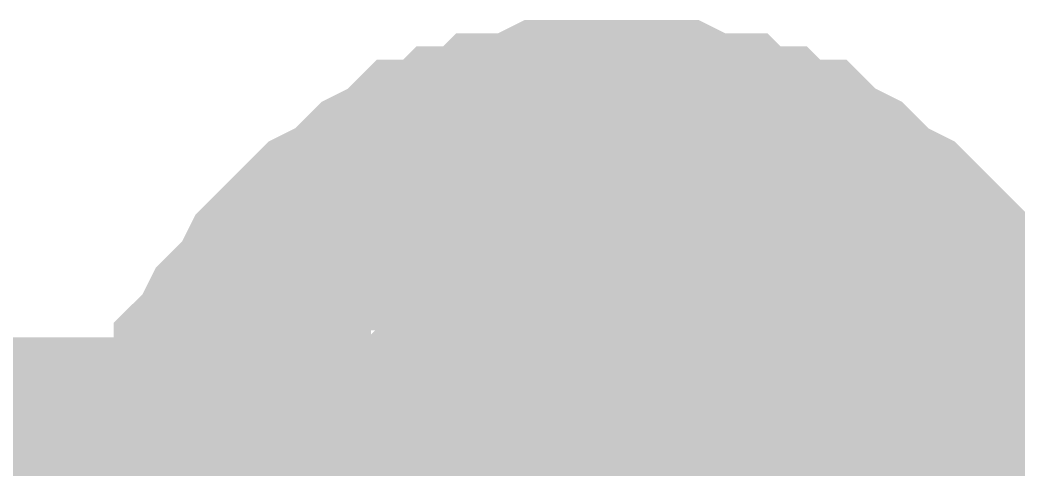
# Model space of a CAD drawing. Header units: inches. Extents: x 0 to 841, y 0 to 594.
# Drawn here: x 576.497 to 578.193, y 497.644 to 498.406 of the extents above; entities that cross this region are included whole.
import ezdxf

# ---------------------------------------------------------------- set-up
doc = ezdxf.new("R2010")
doc.units = ezdxf.units.IN
doc.layers.add('Sheet', color=255, linetype='Continuous')

msp = doc.modelspace()

# ---------------------------------------------------------------- linework, layer by layer
at = {"layer": 'Sheet'}
for points in [[(576.739, 497.493, 0.2997, 0.2997, 0), (576.739, 497.5379, 0.2997, 0.2997, 0), (576.739, 497.5828, 0.2997, 0.2997, 0), (576.739, 497.6053, 0.2997, 0.2997, 0), (576.7614, 497.6502, 0.2997, 0.2997, 0), (576.7614, 497.6951, 0.2997, 0.2997, 0), (576.7839, 497.7176, 0.2997, 0.2997, 0), (576.7839, 497.7625, 0.2997, 0.2997, 0), (576.8063, 497.7849, 0.2997, 0.2997, 0), (576.8063, 497.8299, 0.2997, 0.2997, 0), (576.8288, 497.8523, 0.2997, 0.2997, 0), (576.8513, 497.8972, 0.2997, 0.2997, 0), (576.8737, 497.9197, 0.2997, 0.2997, 0), (576.8962, 497.9422, 0.2997, 0.2997, 0), (576.9186, 497.9871, 0.2997, 0.2997, 0), (576.9411, 498.0095, 0.2997, 0.2997, 0), (576.9635, 498.032, 0.2997, 0.2997, 0), (576.986, 498.0544, 0.2997, 0.2997, 0), (577.0085, 498.0769, 0.2997, 0.2997, 0), (577.0534, 498.0994, 0.2997, 0.2997, 0), (577.0758, 498.1218, 0.2997, 0.2997, 0), (577.0983, 498.1443, 0.2997, 0.2997, 0), (577.1432, 498.1667, 0.2997, 0.2997, 0), (577.1657, 498.1892, 0.2997, 0.2997, 0), (577.2106, 498.1892, 0.2997, 0.2997, 0), (577.233, 498.2117, 0.2997, 0.2997, 0), (577.278, 498.2117, 0.2997, 0.2997, 0), (577.3004, 498.2341, 0.2997, 0.2997, 0), (577.3453, 498.2341, 0.2997, 0.2997, 0), (577.3902, 498.2566, 0.2997, 0.2997, 0), (577.4127, 498.2566, 0.2997, 0.2997, 0), (577.4576, 498.2566, 0.2997, 0.2997, 0), (577.5025, 498.2566, 0.2997, 0.2997, 0)], [(576.739, 497.493, 0.2997, 0.2997, 0), (576.739, 497.5379, 0.2997, 0.2997, 0), (576.739, 497.5828, 0.2997, 0.2997, 0), (576.739, 497.6053, 0.2997, 0.2997, 0), (576.7614, 497.6502, 0.2997, 0.2997, 0), (576.7614, 497.6951, 0.2997, 0.2997, 0), (576.7839, 497.7176, 0.2997, 0.2997, 0), (576.7839, 497.7625, 0.2997, 0.2997, 0), (576.8063, 497.7849, 0.2997, 0.2997, 0), (576.8063, 497.8299, 0.2997, 0.2997, 0), (576.8288, 497.8523, 0.2997, 0.2997, 0), (576.8513, 497.8972, 0.2997, 0.2997, 0), (576.8737, 497.9197, 0.2997, 0.2997, 0), (576.8962, 497.9422, 0.2997, 0.2997, 0), (576.9186, 497.9871, 0.2997, 0.2997, 0), (576.9411, 498.0095, 0.2997, 0.2997, 0), (576.9635, 498.032, 0.2997, 0.2997, 0), (576.986, 498.0544, 0.2997, 0.2997, 0), (577.0085, 498.0769, 0.2997, 0.2997, 0), (577.0534, 498.0994, 0.2997, 0.2997, 0), (577.0758, 498.1218, 0.2997, 0.2997, 0), (577.0983, 498.1443, 0.2997, 0.2997, 0), (577.1432, 498.1667, 0.2997, 0.2997, 0), (577.1657, 498.1892, 0.2997, 0.2997, 0), (577.2106, 498.1892, 0.2997, 0.2997, 0), (577.233, 498.2117, 0.2997, 0.2997, 0), (577.278, 498.2117, 0.2997, 0.2997, 0), (577.3004, 498.2341, 0.2997, 0.2997, 0), (577.3453, 498.2341, 0.2997, 0.2997, 0), (577.3902, 498.2566, 0.2997, 0.2997, 0), (577.4127, 498.2566, 0.2997, 0.2997, 0), (577.4576, 498.2566, 0.2997, 0.2997, 0), (577.5025, 498.2566, 0.2997, 0.2997, 0)], [(576.739, 497.493, 0.2997, 0.2997, 0), (576.739, 497.5379, 0.2997, 0.2997, 0), (576.739, 497.5828, 0.2997, 0.2997, 0), (576.739, 497.6053, 0.2997, 0.2997, 0), (576.7614, 497.6502, 0.2997, 0.2997, 0), (576.7614, 497.6951, 0.2997, 0.2997, 0), (576.7839, 497.7176, 0.2997, 0.2997, 0), (576.7839, 497.7625, 0.2997, 0.2997, 0), (576.8063, 497.7849, 0.2997, 0.2997, 0), (576.8063, 497.8299, 0.2997, 0.2997, 0), (576.8288, 497.8523, 0.2997, 0.2997, 0), (576.8513, 497.8972, 0.2997, 0.2997, 0), (576.8737, 497.9197, 0.2997, 0.2997, 0), (576.8962, 497.9422, 0.2997, 0.2997, 0), (576.9186, 497.9871, 0.2997, 0.2997, 0), (576.9411, 498.0095, 0.2997, 0.2997, 0), (576.9635, 498.032, 0.2997, 0.2997, 0), (576.986, 498.0544, 0.2997, 0.2997, 0), (577.0085, 498.0769, 0.2997, 0.2997, 0), (577.0534, 498.0994, 0.2997, 0.2997, 0), (577.0758, 498.1218, 0.2997, 0.2997, 0), (577.0983, 498.1443, 0.2997, 0.2997, 0), (577.1432, 498.1667, 0.2997, 0.2997, 0), (577.1657, 498.1892, 0.2997, 0.2997, 0), (577.2106, 498.1892, 0.2997, 0.2997, 0), (577.233, 498.2117, 0.2997, 0.2997, 0), (577.278, 498.2117, 0.2997, 0.2997, 0), (577.3004, 498.2341, 0.2997, 0.2997, 0), (577.3453, 498.2341, 0.2997, 0.2997, 0), (577.3902, 498.2566, 0.2997, 0.2997, 0), (577.4127, 498.2566, 0.2997, 0.2997, 0), (577.4576, 498.2566, 0.2997, 0.2997, 0), (577.5025, 498.2566, 0.2997, 0.2997, 0)], [(577.5025, 498.2566, 0.2997, 0.2997, 0), (577.5025, 498.2566, 0.2997, 0.2997, 0)], [(577.5025, 498.2566, 0.2997, 0.2997, 0), (577.5475, 498.2566, 0.2997, 0.2997, 0), (577.5924, 498.2566, 0.2997, 0.2997, 0), (577.6148, 498.2566, 0.2997, 0.2997, 0), (577.6597, 498.2341, 0.2997, 0.2997, 0), (577.7047, 498.2341, 0.2997, 0.2997, 0), (577.7271, 498.2117, 0.2997, 0.2997, 0), (577.772, 498.2117, 0.2997, 0.2997, 0), (577.7945, 498.1892, 0.2997, 0.2997, 0), (577.8394, 498.1892, 0.2997, 0.2997, 0), (577.8619, 498.1667, 0.2997, 0.2997, 0), (577.9068, 498.1443, 0.2997, 0.2997, 0), (577.9292, 498.1218, 0.2997, 0.2997, 0), (577.9517, 498.0994, 0.2997, 0.2997, 0), (577.9966, 498.0769, 0.2997, 0.2997, 0), (578.0191, 498.0544, 0.2997, 0.2997, 0), (578.0415, 498.032, 0.2997, 0.2997, 0), (578.064, 498.0095, 0.2997, 0.2997, 0), (578.0864, 497.9871, 0.2997, 0.2997, 0), (578.1089, 497.9422, 0.2997, 0.2997, 0), (578.1314, 497.9197, 0.2997, 0.2997, 0), (578.1538, 497.8972, 0.2997, 0.2997, 0), (578.1763, 497.8523, 0.2997, 0.2997, 0), (578.1987, 497.8299, 0.2997, 0.2997, 0), (578.1987, 497.7849, 0.2997, 0.2997, 0), (578.2212, 497.7625, 0.2997, 0.2997, 0), (578.2212, 497.7176, 0.2997, 0.2997, 0), (578.2436, 497.6951, 0.2997, 0.2997, 0), (578.2436, 497.6502, 0.2997, 0.2997, 0), (578.2661, 497.6053, 0.2997, 0.2997, 0), (578.2661, 497.5828, 0.2997, 0.2997, 0), (578.2661, 497.5379, 0.2997, 0.2997, 0), (578.2661, 497.493, 0.2997, 0.2997, 0)], [(577.5025, 498.2566, 0.2997, 0.2997, 0), (577.5025, 498.2566, 0.2997, 0.2997, 0)], [(577.5025, 498.2566, 0.2997, 0.2997, 0), (577.5475, 498.2566, 0.2997, 0.2997, 0), (577.5924, 498.2566, 0.2997, 0.2997, 0), (577.6148, 498.2566, 0.2997, 0.2997, 0), (577.6597, 498.2341, 0.2997, 0.2997, 0), (577.7047, 498.2341, 0.2997, 0.2997, 0), (577.7271, 498.2117, 0.2997, 0.2997, 0), (577.772, 498.2117, 0.2997, 0.2997, 0), (577.7945, 498.1892, 0.2997, 0.2997, 0), (577.8394, 498.1892, 0.2997, 0.2997, 0), (577.8619, 498.1667, 0.2997, 0.2997, 0), (577.9068, 498.1443, 0.2997, 0.2997, 0), (577.9292, 498.1218, 0.2997, 0.2997, 0), (577.9517, 498.0994, 0.2997, 0.2997, 0), (577.9966, 498.0769, 0.2997, 0.2997, 0), (578.0191, 498.0544, 0.2997, 0.2997, 0), (578.0415, 498.032, 0.2997, 0.2997, 0), (578.064, 498.0095, 0.2997, 0.2997, 0), (578.0864, 497.9871, 0.2997, 0.2997, 0), (578.1089, 497.9422, 0.2997, 0.2997, 0), (578.1314, 497.9197, 0.2997, 0.2997, 0), (578.1538, 497.8972, 0.2997, 0.2997, 0), (578.1763, 497.8523, 0.2997, 0.2997, 0), (578.1987, 497.8299, 0.2997, 0.2997, 0), (578.1987, 497.7849, 0.2997, 0.2997, 0), (578.2212, 497.7625, 0.2997, 0.2997, 0), (578.2212, 497.7176, 0.2997, 0.2997, 0), (578.2436, 497.6951, 0.2997, 0.2997, 0), (578.2436, 497.6502, 0.2997, 0.2997, 0), (578.2661, 497.6053, 0.2997, 0.2997, 0), (578.2661, 497.5828, 0.2997, 0.2997, 0), (578.2661, 497.5379, 0.2997, 0.2997, 0), (578.2661, 497.493, 0.2997, 0.2997, 0)], [(577.5025, 498.2566, 0.2997, 0.2997, 0), (577.5025, 498.2566, 0.2997, 0.2997, 0)], [(577.5025, 498.2566, 0.2997, 0.2997, 0), (577.5475, 498.2566, 0.2997, 0.2997, 0), (577.5924, 498.2566, 0.2997, 0.2997, 0), (577.6148, 498.2566, 0.2997, 0.2997, 0), (577.6597, 498.2341, 0.2997, 0.2997, 0), (577.7047, 498.2341, 0.2997, 0.2997, 0), (577.7271, 498.2117, 0.2997, 0.2997, 0), (577.772, 498.2117, 0.2997, 0.2997, 0), (577.7945, 498.1892, 0.2997, 0.2997, 0), (577.8394, 498.1892, 0.2997, 0.2997, 0), (577.8619, 498.1667, 0.2997, 0.2997, 0), (577.9068, 498.1443, 0.2997, 0.2997, 0), (577.9292, 498.1218, 0.2997, 0.2997, 0), (577.9517, 498.0994, 0.2997, 0.2997, 0), (577.9966, 498.0769, 0.2997, 0.2997, 0), (578.0191, 498.0544, 0.2997, 0.2997, 0), (578.0415, 498.032, 0.2997, 0.2997, 0), (578.064, 498.0095, 0.2997, 0.2997, 0), (578.0864, 497.9871, 0.2997, 0.2997, 0), (578.1089, 497.9422, 0.2997, 0.2997, 0), (578.1314, 497.9197, 0.2997, 0.2997, 0), (578.1538, 497.8972, 0.2997, 0.2997, 0), (578.1763, 497.8523, 0.2997, 0.2997, 0), (578.1987, 497.8299, 0.2997, 0.2997, 0), (578.1987, 497.7849, 0.2997, 0.2997, 0), (578.2212, 497.7625, 0.2997, 0.2997, 0), (578.2212, 497.7176, 0.2997, 0.2997, 0), (578.2436, 497.6951, 0.2997, 0.2997, 0), (578.2436, 497.6502, 0.2997, 0.2997, 0), (578.2661, 497.6053, 0.2997, 0.2997, 0), (578.2661, 497.5828, 0.2997, 0.2997, 0), (578.2661, 497.5379, 0.2997, 0.2997, 0), (578.2661, 497.493, 0.2997, 0.2997, 0)], [(576.739, 497.5828, 0.0991, 0.0991, 0), (576.739, 497.6053, 0.0991, 0.0991, 0), (576.7614, 497.6502, 0.0991, 0.0991, 0), (576.7614, 497.6951, 0.0991, 0.0991, 0), (576.7839, 497.7176, 0.0991, 0.0991, 0), (576.7839, 497.7625, 0.0991, 0.0991, 0), (576.8063, 497.7849, 0.0991, 0.0991, 0), (576.8063, 497.8299, 0.0991, 0.0991, 0), (576.8288, 497.8523, 0.0991, 0.0991, 0), (576.8513, 497.8972, 0.0991, 0.0991, 0), (576.8737, 497.9197, 0.0991, 0.0991, 0), (576.8962, 497.9422, 0.0991, 0.0991, 0), (576.9186, 497.9871, 0.0991, 0.0991, 0), (576.9411, 498.0095, 0.0991, 0.0991, 0), (576.9635, 498.032, 0.0991, 0.0991, 0), (576.986, 498.0544, 0.0991, 0.0991, 0), (577.0085, 498.0769, 0.0991, 0.0991, 0), (577.0534, 498.0994, 0.0991, 0.0991, 0), (577.0758, 498.1218, 0.0991, 0.0991, 0), (577.0983, 498.1443, 0.0991, 0.0991, 0), (577.1432, 498.1667, 0.0991, 0.0991, 0), (577.1657, 498.1892, 0.0991, 0.0991, 0), (577.2106, 498.1892, 0.0991, 0.0991, 0), (577.233, 498.2117, 0.0991, 0.0991, 0), (577.278, 498.2117, 0.0991, 0.0991, 0), (577.3004, 498.2341, 0.0991, 0.0991, 0), (577.3453, 498.2341, 0.0991, 0.0991, 0), (577.3902, 498.2566, 0.0991, 0.0991, 0), (577.4127, 498.2566, 0.0991, 0.0991, 0), (577.4576, 498.2566, 0.0991, 0.0991, 0), (577.5025, 498.2566, 0.0991, 0.0991, 0)], [(576.739, 497.5828, 0.0991, 0.0991, 0), (576.739, 497.6053, 0.0991, 0.0991, 0), (576.7614, 497.6502, 0.0991, 0.0991, 0), (576.7614, 497.6951, 0.0991, 0.0991, 0), (576.7839, 497.7176, 0.0991, 0.0991, 0), (576.7839, 497.7625, 0.0991, 0.0991, 0), (576.8063, 497.7849, 0.0991, 0.0991, 0), (576.8063, 497.8299, 0.0991, 0.0991, 0), (576.8288, 497.8523, 0.0991, 0.0991, 0), (576.8513, 497.8972, 0.0991, 0.0991, 0), (576.8737, 497.9197, 0.0991, 0.0991, 0), (576.8962, 497.9422, 0.0991, 0.0991, 0), (576.9186, 497.9871, 0.0991, 0.0991, 0), (576.9411, 498.0095, 0.0991, 0.0991, 0), (576.9635, 498.032, 0.0991, 0.0991, 0), (576.986, 498.0544, 0.0991, 0.0991, 0), (577.0085, 498.0769, 0.0991, 0.0991, 0), (577.0534, 498.0994, 0.0991, 0.0991, 0), (577.0758, 498.1218, 0.0991, 0.0991, 0), (577.0983, 498.1443, 0.0991, 0.0991, 0), (577.1432, 498.1667, 0.0991, 0.0991, 0), (577.1657, 498.1892, 0.0991, 0.0991, 0), (577.2106, 498.1892, 0.0991, 0.0991, 0), (577.233, 498.2117, 0.0991, 0.0991, 0), (577.278, 498.2117, 0.0991, 0.0991, 0), (577.3004, 498.2341, 0.0991, 0.0991, 0), (577.3453, 498.2341, 0.0991, 0.0991, 0), (577.3902, 498.2566, 0.0991, 0.0991, 0), (577.4127, 498.2566, 0.0991, 0.0991, 0), (577.4576, 498.2566, 0.0991, 0.0991, 0), (577.5025, 498.2566, 0.0991, 0.0991, 0)], [(576.739, 497.5828, 0.0991, 0.0991, 0), (576.739, 497.6053, 0.0991, 0.0991, 0), (576.7614, 497.6502, 0.0991, 0.0991, 0), (576.7614, 497.6951, 0.0991, 0.0991, 0), (576.7839, 497.7176, 0.0991, 0.0991, 0), (576.7839, 497.7625, 0.0991, 0.0991, 0), (576.8063, 497.7849, 0.0991, 0.0991, 0), (576.8063, 497.8299, 0.0991, 0.0991, 0), (576.8288, 497.8523, 0.0991, 0.0991, 0), (576.8513, 497.8972, 0.0991, 0.0991, 0), (576.8737, 497.9197, 0.0991, 0.0991, 0), (576.8962, 497.9422, 0.0991, 0.0991, 0), (576.9186, 497.9871, 0.0991, 0.0991, 0), (576.9411, 498.0095, 0.0991, 0.0991, 0), (576.9635, 498.032, 0.0991, 0.0991, 0), (576.986, 498.0544, 0.0991, 0.0991, 0), (577.0085, 498.0769, 0.0991, 0.0991, 0), (577.0534, 498.0994, 0.0991, 0.0991, 0), (577.0758, 498.1218, 0.0991, 0.0991, 0), (577.0983, 498.1443, 0.0991, 0.0991, 0), (577.1432, 498.1667, 0.0991, 0.0991, 0), (577.1657, 498.1892, 0.0991, 0.0991, 0), (577.2106, 498.1892, 0.0991, 0.0991, 0), (577.233, 498.2117, 0.0991, 0.0991, 0), (577.278, 498.2117, 0.0991, 0.0991, 0), (577.3004, 498.2341, 0.0991, 0.0991, 0), (577.3453, 498.2341, 0.0991, 0.0991, 0), (577.3902, 498.2566, 0.0991, 0.0991, 0), (577.4127, 498.2566, 0.0991, 0.0991, 0), (577.4576, 498.2566, 0.0991, 0.0991, 0), (577.5025, 498.2566, 0.0991, 0.0991, 0)], [(577.5025, 498.2566, 0.0991, 0.0991, 0), (577.5025, 498.2566, 0.0991, 0.0991, 0)], [(577.5025, 498.2566, 0.0991, 0.0991, 0), (577.5475, 498.2566, 0.0991, 0.0991, 0), (577.5924, 498.2566, 0.0991, 0.0991, 0), (577.6148, 498.2566, 0.0991, 0.0991, 0), (577.6597, 498.2341, 0.0991, 0.0991, 0), (577.7047, 498.2341, 0.0991, 0.0991, 0), (577.7271, 498.2117, 0.0991, 0.0991, 0), (577.772, 498.2117, 0.0991, 0.0991, 0), (577.7945, 498.1892, 0.0991, 0.0991, 0), (577.8394, 498.1892, 0.0991, 0.0991, 0), (577.8619, 498.1667, 0.0991, 0.0991, 0), (577.9068, 498.1443, 0.0991, 0.0991, 0), (577.9292, 498.1218, 0.0991, 0.0991, 0), (577.9517, 498.0994, 0.0991, 0.0991, 0), (577.9966, 498.0769, 0.0991, 0.0991, 0), (578.0191, 498.0544, 0.0991, 0.0991, 0), (578.0415, 498.032, 0.0991, 0.0991, 0), (578.064, 498.0095, 0.0991, 0.0991, 0), (578.0864, 497.9871, 0.0991, 0.0991, 0), (578.1089, 497.9422, 0.0991, 0.0991, 0), (578.1314, 497.9197, 0.0991, 0.0991, 0), (578.1538, 497.8972, 0.0991, 0.0991, 0), (578.1763, 497.8523, 0.0991, 0.0991, 0), (578.1987, 497.8299, 0.0991, 0.0991, 0), (578.1987, 497.7849, 0.0991, 0.0991, 0), (578.2212, 497.7625, 0.0991, 0.0991, 0), (578.2212, 497.7176, 0.0991, 0.0991, 0), (578.2436, 497.6951, 0.0991, 0.0991, 0)], [(577.5025, 498.2566, 0.0991, 0.0991, 0), (577.5025, 498.2566, 0.0991, 0.0991, 0)], [(577.5025, 498.2566, 0.0991, 0.0991, 0), (577.5475, 498.2566, 0.0991, 0.0991, 0), (577.5924, 498.2566, 0.0991, 0.0991, 0), (577.6148, 498.2566, 0.0991, 0.0991, 0), (577.6597, 498.2341, 0.0991, 0.0991, 0), (577.7047, 498.2341, 0.0991, 0.0991, 0), (577.7271, 498.2117, 0.0991, 0.0991, 0), (577.772, 498.2117, 0.0991, 0.0991, 0), (577.7945, 498.1892, 0.0991, 0.0991, 0), (577.8394, 498.1892, 0.0991, 0.0991, 0), (577.8619, 498.1667, 0.0991, 0.0991, 0), (577.9068, 498.1443, 0.0991, 0.0991, 0), (577.9292, 498.1218, 0.0991, 0.0991, 0), (577.9517, 498.0994, 0.0991, 0.0991, 0), (577.9966, 498.0769, 0.0991, 0.0991, 0), (578.0191, 498.0544, 0.0991, 0.0991, 0), (578.0415, 498.032, 0.0991, 0.0991, 0), (578.064, 498.0095, 0.0991, 0.0991, 0), (578.0864, 497.9871, 0.0991, 0.0991, 0), (578.1089, 497.9422, 0.0991, 0.0991, 0), (578.1314, 497.9197, 0.0991, 0.0991, 0), (578.1538, 497.8972, 0.0991, 0.0991, 0), (578.1763, 497.8523, 0.0991, 0.0991, 0), (578.1987, 497.8299, 0.0991, 0.0991, 0), (578.1987, 497.7849, 0.0991, 0.0991, 0), (578.2212, 497.7625, 0.0991, 0.0991, 0), (578.2212, 497.7176, 0.0991, 0.0991, 0), (578.2436, 497.6951, 0.0991, 0.0991, 0)], [(577.5025, 498.2566, 0.0991, 0.0991, 0), (577.5025, 498.2566, 0.0991, 0.0991, 0)], [(577.5025, 498.2566, 0.0991, 0.0991, 0), (577.5475, 498.2566, 0.0991, 0.0991, 0), (577.5924, 498.2566, 0.0991, 0.0991, 0), (577.6148, 498.2566, 0.0991, 0.0991, 0), (577.6597, 498.2341, 0.0991, 0.0991, 0), (577.7047, 498.2341, 0.0991, 0.0991, 0), (577.7271, 498.2117, 0.0991, 0.0991, 0), (577.772, 498.2117, 0.0991, 0.0991, 0), (577.7945, 498.1892, 0.0991, 0.0991, 0), (577.8394, 498.1892, 0.0991, 0.0991, 0), (577.8619, 498.1667, 0.0991, 0.0991, 0), (577.9068, 498.1443, 0.0991, 0.0991, 0), (577.9292, 498.1218, 0.0991, 0.0991, 0), (577.9517, 498.0994, 0.0991, 0.0991, 0), (577.9966, 498.0769, 0.0991, 0.0991, 0), (578.0191, 498.0544, 0.0991, 0.0991, 0), (578.0415, 498.032, 0.0991, 0.0991, 0), (578.064, 498.0095, 0.0991, 0.0991, 0), (578.0864, 497.9871, 0.0991, 0.0991, 0), (578.1089, 497.9422, 0.0991, 0.0991, 0), (578.1314, 497.9197, 0.0991, 0.0991, 0), (578.1538, 497.8972, 0.0991, 0.0991, 0), (578.1763, 497.8523, 0.0991, 0.0991, 0), (578.1987, 497.8299, 0.0991, 0.0991, 0), (578.1987, 497.7849, 0.0991, 0.0991, 0), (578.2212, 497.7625, 0.0991, 0.0991, 0), (578.2212, 497.7176, 0.0991, 0.0991, 0), (578.2436, 497.6951, 0.0991, 0.0991, 0)], [(576.986, 497.493, 0.2997, 0.2997, 0), (576.986, 497.5154, 0.2997, 0.2997, 0), (576.986, 497.5379, 0.2997, 0.2997, 0), (576.986, 497.5603, 0.2997, 0.2997, 0), (576.986, 497.5828, 0.2997, 0.2997, 0), (577.0085, 497.6053, 0.2997, 0.2997, 0), (577.0085, 497.6277, 0.2997, 0.2997, 0), (577.0085, 497.6726, 0.2997, 0.2997, 0), (577.0309, 497.6951, 0.2997, 0.2997, 0), (577.0309, 497.6951, 0.2997, 0.2997, 0), (577.0534, 497.7176, 0.2997, 0.2997, 0), (577.0534, 497.74, 0.2997, 0.2997, 0), (577.0758, 497.7625, 0.2997, 0.2997, 0), (577.0758, 497.7849, 0.2997, 0.2997, 0), (577.0983, 497.8074, 0.2997, 0.2997, 0), (577.1208, 497.8299, 0.2997, 0.2997, 0), (577.1432, 497.8299, 0.2997, 0.2997, 0), (577.1432, 497.8523, 0.2997, 0.2997, 0), (577.1657, 497.8748, 0.2997, 0.2997, 0), (577.1881, 497.8972, 0.2997, 0.2997, 0), (577.2106, 497.8972, 0.2997, 0.2997, 0), (577.233, 497.9197, 0.2997, 0.2997, 0), (577.2555, 497.9197, 0.2997, 0.2997, 0), (577.278, 497.9422, 0.2997, 0.2997, 0), (577.3004, 497.9422, 0.2997, 0.2997, 0), (577.3229, 497.9646, 0.2997, 0.2997, 0), (577.3453, 497.9646, 0.2997, 0.2997, 0), (577.3678, 497.9646, 0.2997, 0.2997, 0), (577.3902, 497.9871, 0.2997, 0.2997, 0), (577.4127, 497.9871, 0.2997, 0.2997, 0), (577.4576, 497.9871, 0.2997, 0.2997, 0), (577.4801, 497.9871, 0.2997, 0.2997, 0), (577.5025, 497.9871, 0.2997, 0.2997, 0)], [(576.986, 497.493, 0.2997, 0.2997, 0), (576.986, 497.5154, 0.2997, 0.2997, 0), (576.986, 497.5379, 0.2997, 0.2997, 0), (576.986, 497.5603, 0.2997, 0.2997, 0), (576.986, 497.5828, 0.2997, 0.2997, 0), (577.0085, 497.6053, 0.2997, 0.2997, 0), (577.0085, 497.6277, 0.2997, 0.2997, 0), (577.0085, 497.6726, 0.2997, 0.2997, 0), (577.0309, 497.6951, 0.2997, 0.2997, 0), (577.0309, 497.6951, 0.2997, 0.2997, 0), (577.0534, 497.7176, 0.2997, 0.2997, 0), (577.0534, 497.74, 0.2997, 0.2997, 0), (577.0758, 497.7625, 0.2997, 0.2997, 0), (577.0758, 497.7849, 0.2997, 0.2997, 0), (577.0983, 497.8074, 0.2997, 0.2997, 0), (577.1208, 497.8299, 0.2997, 0.2997, 0), (577.1432, 497.8299, 0.2997, 0.2997, 0), (577.1432, 497.8523, 0.2997, 0.2997, 0), (577.1657, 497.8748, 0.2997, 0.2997, 0), (577.1881, 497.8972, 0.2997, 0.2997, 0), (577.2106, 497.8972, 0.2997, 0.2997, 0), (577.233, 497.9197, 0.2997, 0.2997, 0), (577.2555, 497.9197, 0.2997, 0.2997, 0), (577.278, 497.9422, 0.2997, 0.2997, 0), (577.3004, 497.9422, 0.2997, 0.2997, 0), (577.3229, 497.9646, 0.2997, 0.2997, 0), (577.3453, 497.9646, 0.2997, 0.2997, 0), (577.3678, 497.9646, 0.2997, 0.2997, 0), (577.3902, 497.9871, 0.2997, 0.2997, 0), (577.4127, 497.9871, 0.2997, 0.2997, 0), (577.4576, 497.9871, 0.2997, 0.2997, 0), (577.4801, 497.9871, 0.2997, 0.2997, 0), (577.5025, 497.9871, 0.2997, 0.2997, 0)], [(577.5025, 497.9871, 0.2997, 0.2997, 0), (577.5025, 497.9871, 0.2997, 0.2997, 0)], [(577.5025, 497.9871, 0.2997, 0.2997, 0), (577.525, 497.9871, 0.2997, 0.2997, 0), (577.5475, 497.9871, 0.2997, 0.2997, 0), (577.5699, 497.9871, 0.2997, 0.2997, 0), (577.5924, 497.9871, 0.2997, 0.2997, 0), (577.6373, 497.9646, 0.2997, 0.2997, 0), (577.6597, 497.9646, 0.2997, 0.2997, 0), (577.6822, 497.9646, 0.2997, 0.2997, 0), (577.7047, 497.9422, 0.2997, 0.2997, 0), (577.7271, 497.9422, 0.2997, 0.2997, 0), (577.7496, 497.9197, 0.2997, 0.2997, 0), (577.772, 497.9197, 0.2997, 0.2997, 0), (577.7945, 497.8972, 0.2997, 0.2997, 0), (577.7945, 497.8972, 0.2997, 0.2997, 0), (577.8169, 497.8748, 0.2997, 0.2997, 0), (577.8394, 497.8523, 0.2997, 0.2997, 0), (577.8619, 497.8299, 0.2997, 0.2997, 0), (577.8843, 497.8299, 0.2997, 0.2997, 0), (577.9068, 497.8074, 0.2997, 0.2997, 0), (577.9068, 497.7849, 0.2997, 0.2997, 0), (577.9292, 497.7625, 0.2997, 0.2997, 0), (577.9517, 497.74, 0.2997, 0.2997, 0), (577.9517, 497.7176, 0.2997, 0.2997, 0), (577.9742, 497.6951, 0.2997, 0.2997, 0), (577.9742, 497.6951, 0.2997, 0.2997, 0), (577.9966, 497.6726, 0.2997, 0.2997, 0), (577.9966, 497.6277, 0.2997, 0.2997, 0), (577.9966, 497.6053, 0.2997, 0.2997, 0), (578.0191, 497.5828, 0.2997, 0.2997, 0), (578.0191, 497.5603, 0.2997, 0.2997, 0), (578.0191, 497.5379, 0.2997, 0.2997, 0), (578.0191, 497.5154, 0.2997, 0.2997, 0), (578.0191, 497.493, 0.2997, 0.2997, 0)], [(577.5025, 497.9871, 0.2997, 0.2997, 0), (577.5025, 497.9871, 0.2997, 0.2997, 0)], [(577.5025, 497.9871, 0.2997, 0.2997, 0), (577.525, 497.9871, 0.2997, 0.2997, 0), (577.5475, 497.9871, 0.2997, 0.2997, 0), (577.5699, 497.9871, 0.2997, 0.2997, 0), (577.5924, 497.9871, 0.2997, 0.2997, 0), (577.6373, 497.9646, 0.2997, 0.2997, 0), (577.6597, 497.9646, 0.2997, 0.2997, 0), (577.6822, 497.9646, 0.2997, 0.2997, 0), (577.7047, 497.9422, 0.2997, 0.2997, 0), (577.7271, 497.9422, 0.2997, 0.2997, 0), (577.7496, 497.9197, 0.2997, 0.2997, 0), (577.772, 497.9197, 0.2997, 0.2997, 0), (577.7945, 497.8972, 0.2997, 0.2997, 0), (577.7945, 497.8972, 0.2997, 0.2997, 0), (577.8169, 497.8748, 0.2997, 0.2997, 0), (577.8394, 497.8523, 0.2997, 0.2997, 0), (577.8619, 497.8299, 0.2997, 0.2997, 0), (577.8843, 497.8299, 0.2997, 0.2997, 0), (577.9068, 497.8074, 0.2997, 0.2997, 0), (577.9068, 497.7849, 0.2997, 0.2997, 0), (577.9292, 497.7625, 0.2997, 0.2997, 0), (577.9517, 497.74, 0.2997, 0.2997, 0), (577.9517, 497.7176, 0.2997, 0.2997, 0), (577.9742, 497.6951, 0.2997, 0.2997, 0), (577.9742, 497.6951, 0.2997, 0.2997, 0), (577.9966, 497.6726, 0.2997, 0.2997, 0), (577.9966, 497.6277, 0.2997, 0.2997, 0), (577.9966, 497.6053, 0.2997, 0.2997, 0), (578.0191, 497.5828, 0.2997, 0.2997, 0), (578.0191, 497.5603, 0.2997, 0.2997, 0), (578.0191, 497.5379, 0.2997, 0.2997, 0), (578.0191, 497.5154, 0.2997, 0.2997, 0), (578.0191, 497.493, 0.2997, 0.2997, 0)], [(576.986, 497.5828, 0.0991, 0.0991, 0), (577.0085, 497.6053, 0.0991, 0.0991, 0), (577.0085, 497.6277, 0.0991, 0.0991, 0), (577.0085, 497.6726, 0.0991, 0.0991, 0), (577.0309, 497.6951, 0.0991, 0.0991, 0), (577.0309, 497.6951, 0.0991, 0.0991, 0), (577.0534, 497.7176, 0.0991, 0.0991, 0), (577.0534, 497.74, 0.0991, 0.0991, 0), (577.0758, 497.7625, 0.0991, 0.0991, 0), (577.0758, 497.7849, 0.0991, 0.0991, 0), (577.0983, 497.8074, 0.0991, 0.0991, 0), (577.1208, 497.8299, 0.0991, 0.0991, 0), (577.1432, 497.8299, 0.0991, 0.0991, 0), (577.1432, 497.8523, 0.0991, 0.0991, 0), (577.1657, 497.8748, 0.0991, 0.0991, 0), (577.1881, 497.8972, 0.0991, 0.0991, 0), (577.2106, 497.8972, 0.0991, 0.0991, 0), (577.233, 497.9197, 0.0991, 0.0991, 0), (577.2555, 497.9197, 0.0991, 0.0991, 0), (577.278, 497.9422, 0.0991, 0.0991, 0), (577.3004, 497.9422, 0.0991, 0.0991, 0), (577.3229, 497.9646, 0.0991, 0.0991, 0), (577.3453, 497.9646, 0.0991, 0.0991, 0), (577.3678, 497.9646, 0.0991, 0.0991, 0), (577.3902, 497.9871, 0.0991, 0.0991, 0), (577.4127, 497.9871, 0.0991, 0.0991, 0), (577.4576, 497.9871, 0.0991, 0.0991, 0), (577.4801, 497.9871, 0.0991, 0.0991, 0), (577.5025, 497.9871, 0.0991, 0.0991, 0)], [(576.986, 497.5828, 0.0991, 0.0991, 0), (577.0085, 497.6053, 0.0991, 0.0991, 0), (577.0085, 497.6277, 0.0991, 0.0991, 0), (577.0085, 497.6726, 0.0991, 0.0991, 0), (577.0309, 497.6951, 0.0991, 0.0991, 0), (577.0309, 497.6951, 0.0991, 0.0991, 0), (577.0534, 497.7176, 0.0991, 0.0991, 0), (577.0534, 497.74, 0.0991, 0.0991, 0), (577.0758, 497.7625, 0.0991, 0.0991, 0), (577.0758, 497.7849, 0.0991, 0.0991, 0), (577.0983, 497.8074, 0.0991, 0.0991, 0), (577.1208, 497.8299, 0.0991, 0.0991, 0), (577.1432, 497.8299, 0.0991, 0.0991, 0), (577.1432, 497.8523, 0.0991, 0.0991, 0), (577.1657, 497.8748, 0.0991, 0.0991, 0), (577.1881, 497.8972, 0.0991, 0.0991, 0), (577.2106, 497.8972, 0.0991, 0.0991, 0), (577.233, 497.9197, 0.0991, 0.0991, 0), (577.2555, 497.9197, 0.0991, 0.0991, 0), (577.278, 497.9422, 0.0991, 0.0991, 0), (577.3004, 497.9422, 0.0991, 0.0991, 0), (577.3229, 497.9646, 0.0991, 0.0991, 0), (577.3453, 497.9646, 0.0991, 0.0991, 0), (577.3678, 497.9646, 0.0991, 0.0991, 0), (577.3902, 497.9871, 0.0991, 0.0991, 0), (577.4127, 497.9871, 0.0991, 0.0991, 0), (577.4576, 497.9871, 0.0991, 0.0991, 0), (577.4801, 497.9871, 0.0991, 0.0991, 0), (577.5025, 497.9871, 0.0991, 0.0991, 0)], [(577.5025, 497.9871, 0.0991, 0.0991, 0), (577.5025, 497.9871, 0.0991, 0.0991, 0)], [(577.5025, 497.9871, 0.0991, 0.0991, 0), (577.525, 497.9871, 0.0991, 0.0991, 0), (577.5475, 497.9871, 0.0991, 0.0991, 0), (577.5699, 497.9871, 0.0991, 0.0991, 0), (577.5924, 497.9871, 0.0991, 0.0991, 0), (577.6373, 497.9646, 0.0991, 0.0991, 0), (577.6597, 497.9646, 0.0991, 0.0991, 0), (577.6822, 497.9646, 0.0991, 0.0991, 0), (577.7047, 497.9422, 0.0991, 0.0991, 0), (577.7271, 497.9422, 0.0991, 0.0991, 0), (577.7496, 497.9197, 0.0991, 0.0991, 0), (577.772, 497.9197, 0.0991, 0.0991, 0), (577.7945, 497.8972, 0.0991, 0.0991, 0), (577.7945, 497.8972, 0.0991, 0.0991, 0), (577.8169, 497.8748, 0.0991, 0.0991, 0), (577.8394, 497.8523, 0.0991, 0.0991, 0), (577.8619, 497.8299, 0.0991, 0.0991, 0), (577.8843, 497.8299, 0.0991, 0.0991, 0), (577.9068, 497.8074, 0.0991, 0.0991, 0), (577.9068, 497.7849, 0.0991, 0.0991, 0), (577.9292, 497.7625, 0.0991, 0.0991, 0), (577.9517, 497.74, 0.0991, 0.0991, 0), (577.9517, 497.7176, 0.0991, 0.0991, 0), (577.9742, 497.6951, 0.0991, 0.0991, 0), (577.9742, 497.6951, 0.0991, 0.0991, 0), (577.9966, 497.6726, 0.0991, 0.0991, 0), (577.9966, 497.6277, 0.0991, 0.0991, 0), (577.9966, 497.6053, 0.0991, 0.0991, 0), (578.0191, 497.5828, 0.0991, 0.0991, 0)], [(577.5025, 497.9871, 0.0991, 0.0991, 0), (577.5025, 497.9871, 0.0991, 0.0991, 0)], [(577.5025, 497.9871, 0.0991, 0.0991, 0), (577.525, 497.9871, 0.0991, 0.0991, 0), (577.5475, 497.9871, 0.0991, 0.0991, 0), (577.5699, 497.9871, 0.0991, 0.0991, 0), (577.5924, 497.9871, 0.0991, 0.0991, 0), (577.6373, 497.9646, 0.0991, 0.0991, 0), (577.6597, 497.9646, 0.0991, 0.0991, 0), (577.6822, 497.9646, 0.0991, 0.0991, 0), (577.7047, 497.9422, 0.0991, 0.0991, 0), (577.7271, 497.9422, 0.0991, 0.0991, 0), (577.7496, 497.9197, 0.0991, 0.0991, 0), (577.772, 497.9197, 0.0991, 0.0991, 0), (577.7945, 497.8972, 0.0991, 0.0991, 0), (577.7945, 497.8972, 0.0991, 0.0991, 0), (577.8169, 497.8748, 0.0991, 0.0991, 0), (577.8394, 497.8523, 0.0991, 0.0991, 0), (577.8619, 497.8299, 0.0991, 0.0991, 0), (577.8843, 497.8299, 0.0991, 0.0991, 0), (577.9068, 497.8074, 0.0991, 0.0991, 0), (577.9068, 497.7849, 0.0991, 0.0991, 0), (577.9292, 497.7625, 0.0991, 0.0991, 0), (577.9517, 497.74, 0.0991, 0.0991, 0), (577.9517, 497.7176, 0.0991, 0.0991, 0), (577.9742, 497.6951, 0.0991, 0.0991, 0), (577.9742, 497.6951, 0.0991, 0.0991, 0), (577.9966, 497.6726, 0.0991, 0.0991, 0), (577.9966, 497.6277, 0.0991, 0.0991, 0), (577.9966, 497.6053, 0.0991, 0.0991, 0), (578.0191, 497.5828, 0.0991, 0.0991, 0)], [(570.0016, 497.493, 0.7493, 0.7493, 0), (577.5025, 497.493, 0.7493, 0.7493, 0), (592.5044, 497.493, 0.7493, 0.7493, 0)], [(577.5025, 497.493, 0.7493, 0.7493, 0), (577.5025, 491.9905, 0.7493, 0.7493, 0)]]:
    msp.add_lwpolyline(points, format="xyseb", dxfattribs=at)
msp.add_lwpolyline([(577.2459, 497.4996, 0.508, 0.508, 1), (577.7539, 497.4996, 0.508, 0.508, 1)], format="xyseb", close=True, dxfattribs=at)

doc.saveas('drawing.dxf')
